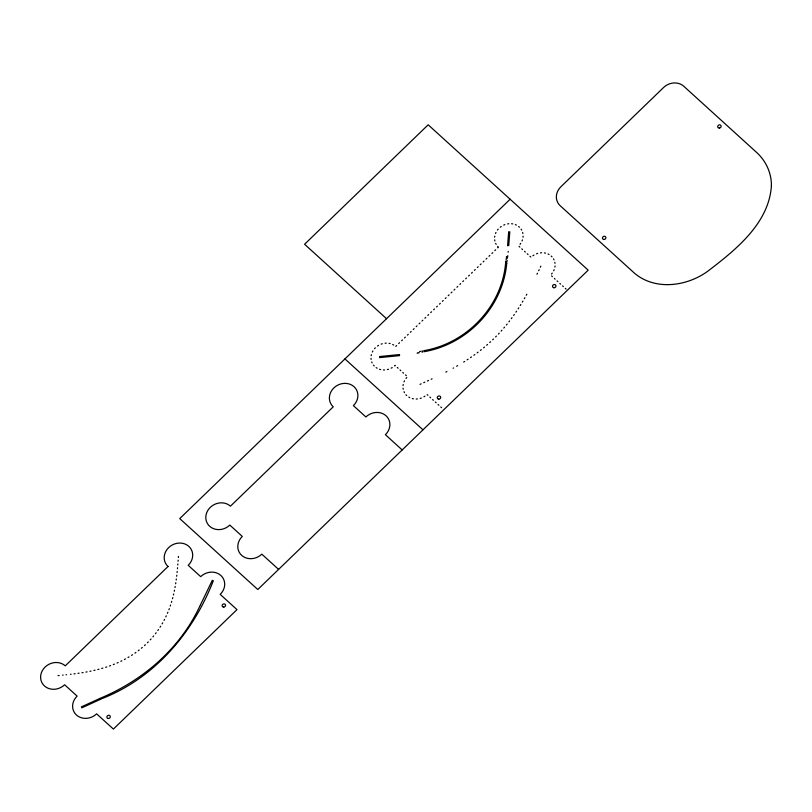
<?xml version="1.0" encoding="UTF-8"?>
<svg xmlns="http://www.w3.org/2000/svg" width="812" height="812" viewBox="0 0 812 812"><rect width="100%" height="100%" fill="white"/><g stroke="black" fill="none" stroke-linecap="round" stroke-linejoin="round"><path stroke-width="1.22" d="M178.447 556.443L178.366 557.519M508.667 231.735L507.591 245.803M509.804 231.714L508.738 245.64M178.163 560.199L178.082 561.265M177.869 563.944L177.777 565.02M177.544 567.7L177.452 568.776M508.221 251.405L508.139 252.227M177.189 571.455L177.077 572.521M176.793 575.211L176.661 576.276M507.764 255.689L507.632 256.836M506.536 256.49L506.455 257.14M507.53 257.658L507.449 258.297M506.353 257.962L506.14 259.647M176.326 578.956L176.184 580.032M507.185 260.378L507.043 261.352M505.957 261.028L505.876 261.586M505.835 261.86L505.734 262.55M506.871 262.601L506.759 263.291M505.693 262.824L505.592 263.514M175.798 582.712L175.636 583.777M506.718 263.565C502.608 307.525 467.204 344.369 423.894 351.728M505.551 263.788C501.43 307.149 466.453 343.446 423.732 350.693M175.189 586.457L174.996 587.523M174.489 590.192L174.265 591.268M173.687 593.927L173.433 594.993M172.773 597.642L172.489 598.708M171.738 601.347L171.423 602.402M170.581 605.021L170.226 606.067M169.292 608.675L168.896 609.711M167.861 612.289L167.424 613.314M166.277 615.861L165.8 616.876M212.328 580.275L201.691 602.362M213.363 580.641C193.195 632.538 155.001 677.776 102.342 698.452M539.148 269.696L538.671 270.7M540.356 267.168L540.833 266.153M537.463 273.228L536.976 274.243M201.488 602.748L200.412 604.889M200.209 605.275C180.65 648.047 143.43 680.212 100.465 698.178M164.562 619.383L164.034 620.388M526.805 294.248L526.257 295.243M524.877 297.7L524.319 298.674M162.684 622.855L162.116 623.829M522.898 301.12L522.319 302.094M520.857 304.51L520.259 305.474M160.654 626.255L160.045 627.209M518.746 307.87L518.137 308.824M516.574 311.199L515.935 312.143M158.472 629.574L157.822 630.508M514.321 314.488L513.671 315.421M511.996 317.736L511.316 318.649M156.137 632.812L155.437 633.725M509.591 320.933L508.891 321.836M507.114 324.079L506.394 324.973M153.651 635.958L152.91 636.841M504.556 327.175L503.805 328.048M501.917 330.21L501.146 331.073M151.022 639.003L150.24 639.856M499.197 333.194L498.406 334.036M496.396 336.107L495.584 336.929M148.251 641.937L147.429 642.759M510.129 199.244L179.736 518.604L257.79 589.512L588.172 270.152L428.178 124.794L304.591 244.26L386.542 318.71M395.779 346.369L396.611 345.557M398.692 343.547L399.524 342.745M401.605 340.735L402.437 339.934M404.518 337.924L405.35 337.112M407.431 335.102L408.263 334.3M410.344 332.291L411.176 331.489M413.257 329.469L414.09 328.667M416.17 326.657L417.003 325.856M419.083 323.846L419.916 323.034M421.996 321.024L422.829 320.222M424.909 318.213L425.742 317.411M427.822 315.391L428.655 314.589M430.736 312.579L431.568 311.778M433.649 309.768L434.481 308.956M436.562 306.946L437.394 306.144M439.475 304.135L440.307 303.333M442.388 301.323L443.22 300.511M445.291 298.501L446.123 297.7M448.204 295.69L449.036 294.878M451.117 292.868L451.949 292.066M454.03 290.057L454.862 289.255M456.943 287.245L457.775 286.433M459.856 284.423L460.688 283.621M462.769 281.612L463.601 280.81M465.682 278.79L466.514 277.988M468.595 275.978L469.427 275.177M471.508 273.167L472.34 272.355M474.421 270.345L475.253 269.543M477.334 267.534L478.166 266.732M480.247 264.712L481.08 263.91M483.16 261.9L483.993 261.099M486.073 259.089L486.906 258.277M488.986 256.267L489.819 255.465M491.899 253.456L492.732 252.654M494.812 250.644L495.645 249.832M497.726 247.822L498.436 247.142A14.606 13.033 -28.4 0 1 497.685 246.401M493.483 339L492.691 339.761M145.338 644.758L144.485 645.54M490.58 341.74L489.717 342.522M487.555 344.45L486.682 345.212M142.303 647.458L141.41 648.199M484.47 347.1L483.566 347.84M481.313 349.667L480.399 350.388M139.146 650.026L138.223 650.737M478.085 352.154L477.151 352.855M474.807 354.58L473.863 355.26M135.878 652.462L134.924 653.132M471.467 356.935L470.513 357.595M468.088 359.219L467.103 359.848M132.498 654.756L131.524 655.385M464.606 361.452L463.662 362.04M129.027 656.918L128.022 657.507M457.653 365.654L456.638 366.232M453.593 367.948L453.076 368.232M125.474 658.928L124.449 659.486M446.894 371.541L445.859 372.079M121.841 660.806L120.815 661.303M432.075 378.828L431.162 379.245M101.936 698.645L100.901 699.122M100.049 698.371L81.342 706.897M100.495 699.315L81.748 707.861M427.457 380.97L428.523 380.483M424.808 382.188L423.742 382.665M420.027 384.36L421.083 383.873M118.146 662.541L117.08 663.008M114.38 664.135L113.304 664.571M110.574 665.596L109.478 665.992M106.727 666.936L105.621 667.291M102.84 668.144L101.723 668.469M98.922 669.23L97.805 669.524M94.994 670.204L93.867 670.468M422.473 350.967L421.844 351.099M422.626 352.012L421.996 352.144M91.035 671.088L89.909 671.311M420.575 351.363L419.53 351.576M419.236 352.702L418.17 352.905M417.754 352.987L417.114 353.108M87.067 671.859L85.93 672.072M83.088 672.559L81.951 672.742M79.109 673.178L77.972 673.341M75.12 673.727L73.983 673.879M71.131 674.224L70.421 674.305M399.585 354.56L379.539 356.549M399.626 355.615L379.549 357.615M66.574 674.742L65.995 674.802M63.143 675.097L62.575 675.148M59.154 675.493L58.017 675.604M551.206 256.074L551.236 256.105A14.606 13.033 -28.4 0 1 551.957 256.815M519.051 246.371L519.832 247.081M521.791 248.848L522.563 249.558M524.522 251.334L525.303 252.045M527.252 253.811L528.033 254.521M529.982 256.298L530.764 257.008M551.622 275.958L552.404 276.669M554.352 278.445L555.134 279.145M557.093 280.922L557.864 281.632M559.823 283.408L560.605 284.109M562.554 285.885L563.335 286.595M565.284 288.372L566.066 289.072M395.353 365.725L395.008 365.41A14.606 13.033 -28.4 0 1 394.53 365.847M397.301 367.491L398.083 368.201M400.042 369.978L400.813 370.688M402.772 372.454L403.554 373.165M405.503 374.941L406.284 375.651M427.142 394.602L427.924 395.312M429.873 397.078L430.654 397.789M432.603 399.565L433.385 400.275M435.333 402.041L436.115 402.752M438.074 404.528L438.856 405.239M440.804 407.005L441.586 407.715M344.938 358.924L422.981 429.832M402.173 449.939L385.395 434.694A14.606 13.033 -28.4 0 0 386.045 415.785A14.606 13.033 -28.4 0 0 365.887 416.972L353.393 405.624A14.606 13.033 -28.4 0 0 354.042 386.705A14.606 13.033 -28.4 0 0 333.884 387.903A14.606 13.033 -28.4 0 0 333.235 406.822L230.456 506.17A14.606 13.033 -28.4 0 0 210.298 507.358A14.606 13.033 -28.4 0 0 209.658 526.277A14.606 13.033 -28.4 0 0 229.816 525.08L242.301 536.427A14.606 13.033 -28.4 0 0 241.651 555.347A14.606 13.033 -28.4 0 0 261.809 554.16L278.597 569.405M522.634 232.486A14.606 13.033 -28.4 0 1 522.877 233.511M523.09 236.15A14.606 13.033 -28.4 0 1 523.019 237.216M522.441 239.885A14.606 13.033 -28.4 0 1 522.055 240.92M520.725 243.397A14.606 13.033 -28.4 0 1 520.056 244.321M496.142 244.3A14.606 13.033 -28.4 0 1 495.665 243.377M494.843 240.9A14.606 13.033 -28.4 0 1 494.66 239.855M494.63 237.195A14.606 13.033 -28.4 0 1 494.772 236.13M495.523 233.491A14.606 13.033 -28.4 0 1 495.97 232.465M497.451 230.06A14.606 13.033 -28.4 0 1 498.172 229.167M500.273 227.177A14.606 13.033 -28.4 0 1 501.207 226.487M503.755 225.066A14.606 13.033 -28.4 0 1 504.841 224.63M507.632 223.899A14.606 13.033 -28.4 0 1 508.779 223.747M511.611 223.747A14.606 13.033 -28.4 0 1 512.717 223.899M515.366 224.64A14.606 13.033 -28.4 0 1 516.361 225.076M518.614 226.507A14.606 13.033 -28.4 0 1 519.416 227.198M521.101 229.187A14.606 13.033 -28.4 0 1 521.649 230.08M553.51 258.906A14.606 13.033 -28.4 0 1 553.987 259.83M554.819 262.306A14.606 13.033 -28.4 0 1 555.002 263.342M555.043 266.001A14.606 13.033 -28.4 0 1 554.911 267.077M554.17 269.716A14.606 13.033 -28.4 0 1 553.713 270.731M552.241 273.147A14.606 13.033 -28.4 0 1 551.521 274.04M532.946 255.739A14.606 13.033 -28.4 0 1 533.931 255.1M536.539 253.811A14.606 13.033 -28.4 0 1 537.645 253.435M540.467 252.847A14.606 13.033 -28.4 0 1 541.604 252.765M544.426 252.918A14.606 13.033 -28.4 0 1 545.512 253.131M548.1 254.024A14.606 13.033 -28.4 0 1 549.054 254.521M424.92 396.185A14.606 13.033 -28.4 0 1 423.925 396.804M421.296 398.053A14.606 13.033 -28.4 0 1 420.19 398.408M417.358 398.946A14.606 13.033 -28.4 0 1 416.211 399.017M413.409 398.804A14.606 13.033 -28.4 0 1 412.323 398.57M409.766 397.636A14.606 13.033 -28.4 0 1 408.822 397.129M406.7 395.535A14.606 13.033 -28.4 0 1 405.97 394.784M404.457 392.653A14.606 13.033 -28.4 0 1 404 391.719M403.219 389.232A14.606 13.033 -28.4 0 1 403.056 388.187M403.067 385.517A14.606 13.033 -28.4 0 1 403.229 384.452M404.021 381.823A14.606 13.033 -28.4 0 1 404.488 380.808M406 378.412A14.606 13.033 -28.4 0 1 406.741 377.539M392.196 367.572A14.606 13.033 -28.4 0 1 391.181 368.151M388.491 369.247A14.606 13.033 -28.4 0 1 387.365 369.551M384.523 369.937A14.606 13.033 -28.4 0 1 383.386 369.937M380.615 369.572A14.606 13.033 -28.4 0 1 379.549 369.287M377.072 368.201A14.606 13.033 -28.4 0 1 376.159 367.633M374.159 365.918A14.606 13.033 -28.4 0 1 373.479 365.126M372.109 362.903A14.606 13.033 -28.4 0 1 371.713 361.939M371.094 359.401A14.606 13.033 -28.4 0 1 371.003 358.346M371.175 355.666A14.606 13.033 -28.4 0 1 371.399 354.6M372.353 352.002A14.606 13.033 -28.4 0 1 372.881 351.007M374.535 348.693A14.606 13.033 -28.4 0 1 375.317 347.851M377.55 346.003A14.606 13.033 -28.4 0 1 378.534 345.374M381.163 344.126A14.606 13.033 -28.4 0 1 382.269 343.76M385.101 343.212A14.606 13.033 -28.4 0 1 386.238 343.141M389.049 343.344A14.606 13.033 -28.4 0 1 390.136 343.567M392.703 344.501A14.606 13.033 -28.4 0 1 393.647 345.009M771.4 185.887C768.934 223.361 735.834 249.751 708.186 270.903C686.576 286.981 653.081 291.183 632.396 271.309L560.199 205.73A14.606 13.033 -28.4 0 1 560.848 186.811L663.627 87.463A14.606 13.033 -28.4 0 1 683.785 86.265L755.982 151.854C765.686 160.319 771.664 172.946 771.4 185.887M168.043 566.502L65.264 665.85A14.606 13.033 -28.4 0 0 45.107 667.038A14.606 13.033 -28.4 0 0 44.457 685.957A14.606 13.033 -28.4 0 0 64.615 684.76L77.11 696.107A14.606 13.033 -28.4 0 0 76.46 715.027A14.606 13.033 -28.4 0 0 96.618 713.839L113.396 729.074L236.982 609.619L220.204 594.374A14.606 13.033 -28.4 0 0 220.844 575.454A14.606 13.033 -28.4 0 0 200.686 576.652L188.201 565.304A14.606 13.033 -28.4 0 0 188.851 546.385A14.606 13.033 -28.4 0 0 168.693 547.582A14.606 13.033 -28.4 0 0 168.043 566.502M438.805 399.149A1.756 1.563 -28.4 0 0 440.53 396.753A1.756 1.563 -28.4 0 0 437.587 396.733A1.756 1.563 -28.4 0 0 438.805 399.149M554.058 287.742A1.756 1.563 -28.4 0 0 555.794 285.337A1.756 1.563 -28.4 0 0 552.85 285.317A1.756 1.563 -28.4 0 0 554.058 287.742M108.412 718.508A1.756 1.563 -28.4 0 0 110.148 716.103A1.756 1.563 -28.4 0 0 107.194 716.093A1.756 1.563 -28.4 0 0 108.412 718.508M223.676 607.102A1.756 1.563 -28.4 0 0 225.401 604.696A1.756 1.563 -28.4 0 0 222.458 604.676A1.756 1.563 -28.4 0 0 223.676 607.102M603.996 239.479A1.756 1.563 -28.4 0 0 605.732 237.074A1.756 1.563 -28.4 0 0 602.778 237.053A1.756 1.563 -28.4 0 0 603.996 239.479M719.259 128.063A1.756 1.563 -28.4 0 0 720.995 125.657A1.756 1.563 -28.4 0 0 718.041 125.637A1.756 1.563 -28.4 0 0 719.259 128.063"/></g></svg>
